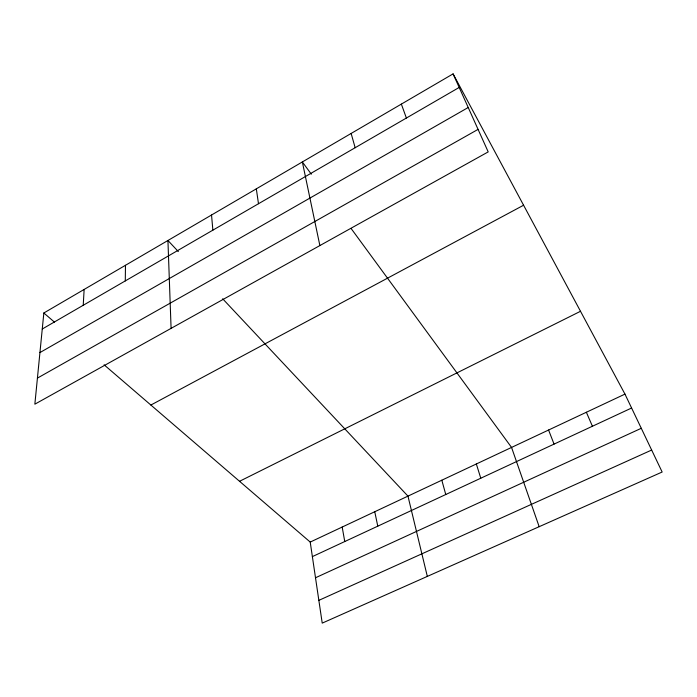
<?xml version="1.0" encoding="UTF-8"?>
<svg xmlns="http://www.w3.org/2000/svg" width="697" height="697" viewBox="0 0 697 697"><rect width="100%" height="100%" fill="white"/><g stroke="black" fill="none" stroke-linecap="round" stroke-linejoin="round"><path stroke-width="1.05" d="M125.286 280.908L125.477 265.296M83.231 305.277L84.137 289.447M43.841 312.988L34.85 404.182L488.205 151.894L453.085 73.882L43.841 312.988L54.471 322.127M42.264 329.01L459.184 87.447M39.938 352.577L468.218 107.504M37.42 378.105L478.064 129.381M150.874 405.044L523.578 205.232M239.541 481.296L580.505 311.289M310.217 542.074L624.965 394.11L662.15 472.026L322.223 623.118L310.217 542.074L104.097 364.81M312.369 556.615L631.595 408.015M315.506 577.761L641.284 428.298M318.851 600.361L651.66 450.044M178.336 251.573L167.933 240.491L171.087 328.365M222.665 298.778L407.963 496.125L427.322 576.402M311.324 174.189L302.35 161.948L319.871 245.571M351.105 228.485L511.554 447.422L539.164 526.688M453.085 73.882L624.965 394.11M586.369 412.258L592.415 426.25M548.574 430.023L554.054 444.111M401.359 104.106L406.386 118.037M476.347 463.975L480.773 478.22M351.14 133.449L355.156 147.72M441.82 480.207L445.758 494.522M374.759 511.737L377.774 526.165M342.183 527.054L344.754 541.534M256.322 188.852L258.491 203.724M211.531 215.016L212.873 230.158"/></g></svg>
